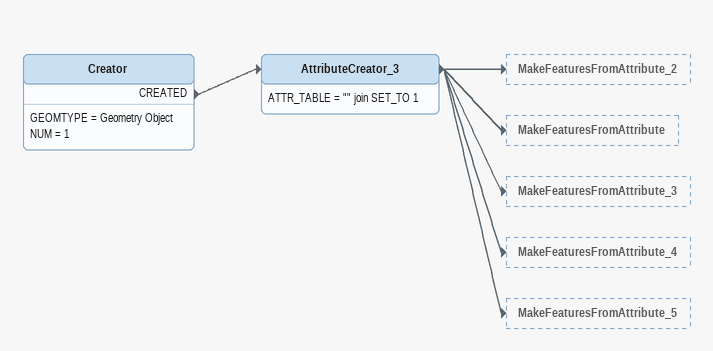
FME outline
Creator
    GEOMTYPE = Geometry Object
    NUM = 1
    CREATED -> AttributeCreator_3
AttributeCreator_3
    ATTR_TABLE = "" join SET_TO 1
    -> MakeFeaturesFromAttribute_2
    -> MakeFeaturesFromAttribute
    -> MakeFeaturesFromAttribute_3
    -> MakeFeaturesFromAttribute_4
    -> MakeFeaturesFromAttribute_5
